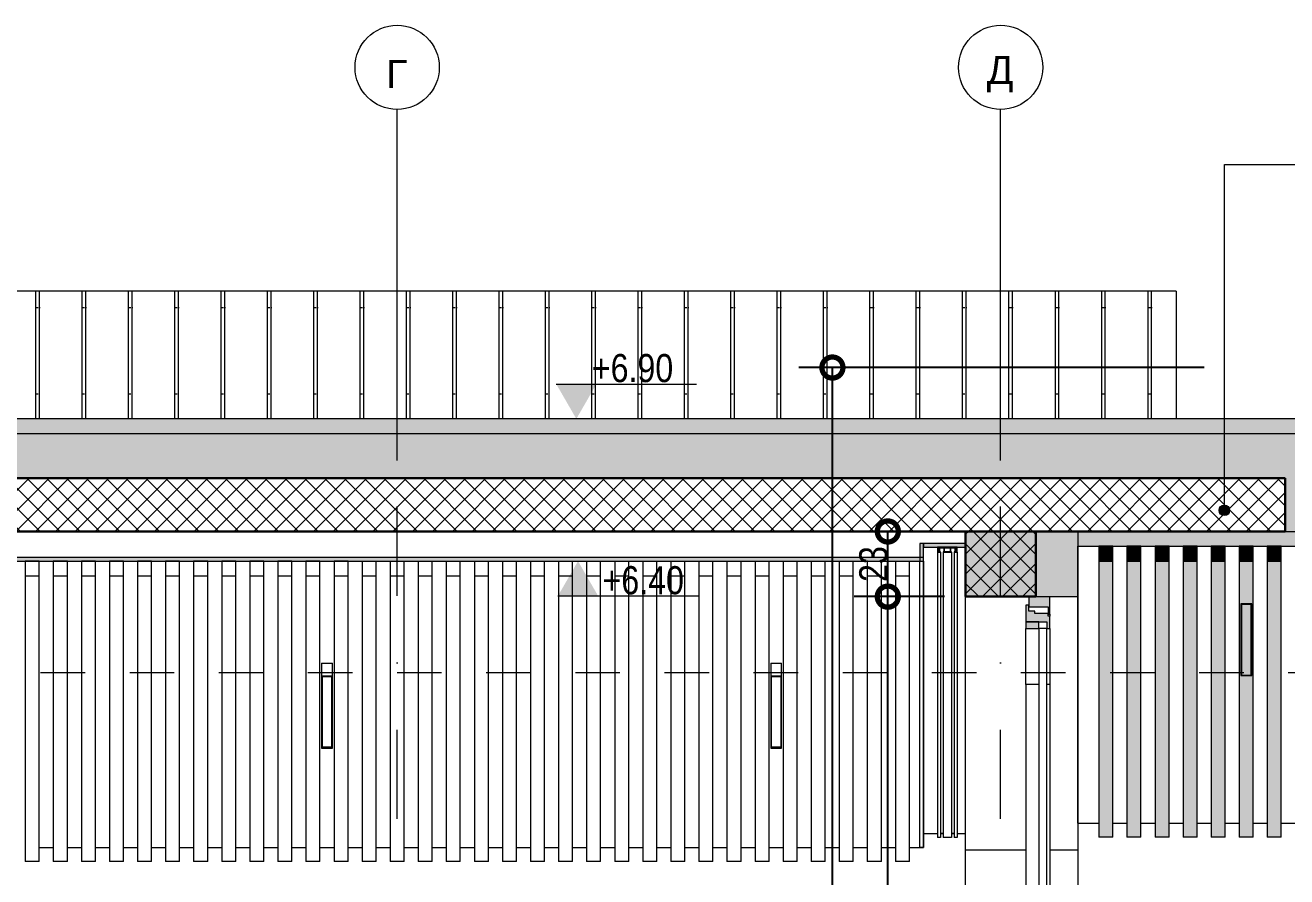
# Model space of a CAD drawing. Header units: centimetres. Extents: x 0 to 25250, y 0 to 2250.
# Drawn here: x 18923.3 to 19372.7, y 795.8 to 1099 of the extents above; entities that cross this region are included whole.
import ezdxf

# ---------------------------------------------------------------- set-up
doc = ezdxf.new("R2010")
doc.units = ezdxf.units.CM
doc.linetypes.add('23-View-2$0$Dash', pattern=[31.75, 15.875, -15.875])
doc.linetypes.add('23-View-2$0$Dash dot', pattern=[79.375, 31.75, -23.8125, 0, -23.8125])
for name, color, linetype, lineweight in [('A-ANNO-DIMS', 7, 'Continuous', 9), ('A-ANNO-NOTE', 7, 'Continuous', 9), ('A-CLNG', 7, 'Continuous', 15), ('A-CLNG-PATT', 7, 'Continuous', 15), ('A-DETL', 7, 'Continuous', 9), ('A-FLOR-LEVL', 7, 'Continuous', 9), ('A-GENM', 7, 'Continuous', 9), ('A-GLAZ', 7, 'Continuous', 5), ('A-GLAZ-CWMG', 7, 'Continuous', 9), ('A-ROOF', 7, 'Continuous', 9), ('A-ROOF-FNSH', 7, 'Continuous', 9), ('A-ROOF-PATT', 7, 'Continuous', 9), ('A-WALL', 7, 'Continuous', 9), ('A-WALL-PATT', 7, 'Continuous', 9), ('E-LITE-EQPM', 7, 'Continuous', 9), ('G-ANNO-DIMS', 7, 'Continuous', 9), ('G-ANNO-TEXT', 7, 'Continuous', 9), ('S-BEAM', 7, 'Continuous', 9), ('S-GRID', 7, 'Continuous', 9), ('S-GRID-IDEN', 7, 'Continuous', 9)]:
    doc.layers.add(name, color=color, linetype=linetype, lineweight=lineweight)
doc.styles.add('23-View-2$0$Arial', font='arial.ttf', dxfattribs={"height": 10})
doc.styles.add('23-View-2$0$Arial Narrow_1', font='ARIALN.TTF', dxfattribs={"height": 10})
doc.dimstyles.new('23-View-2$0$TEC_DIM', dxfattribs={"dimscale": 30.48, "dimtxt": 10.23431, "dimasz": 0.492126, "dimexe": 0.393701, "dimexo": 0.246063, "dimgap": 0, "dimtad": 1, "dimdec": 0, "dimzin": 0, "dimdsep": 46, "dimtxsty": '23-View-2$0$Arial Narrow_1', "dimblk1": '23-View-2$0$_DotSmall', "dimblk2": '23-View-2$0$_DotSmall', "dimsah": 1, "dimcen": 0.09, "dimazin": 0, "dimtfac": 1, "dimtdec": 4, "dimtix": 1, "dimtmove": 0, "dimatfit": 3, "dimfxl": 1, "dimtvp": 1, "dimtolj": 1, "dimtzin": 0, "dimarcsym": 2})
pattern_1 = [(45, (18835.914, 601.401), (-3.535534, 3.535534), []), (135, (18835.914, 601.401), (-3.535534, -3.535534), [])]

# ---------------------------------------------------------------- blocks, each defined once
blk = doc.blocks.new('Rectangular Mullion - TEC_LAMEL-1913003-В-В')
at = {"layer": 'A-GLAZ-CWMG', "true_color": 0xe9e5e0}
blk.add_hatch(color=254, dxfattribs=at).paths.add_polyline_path([(-134.1, 639.69), (-134.1, 644.97), (-139.1, 644.97), (-139.1, 639.69)])
at = {"layer": 'A-GLAZ-CWMG', "true_color": 0xefece8}
blk.add_hatch(color=7, dxfattribs=at).paths.add_polyline_path([(-134.1, 541.36), (-134.1, 639.69), (-139.1, 639.69), (-139.1, 541.36)])
at = {"layer": 'A-GLAZ-CWMG', "color": 253, "lineweight": 15, "true_color": 0xaaaaaa}
for p, q in [((-134.1, 644.97), (-139.1, 644.97)), ((-139.1, 644.97), (-139.1, 639.69)), ((-134.1, 639.69), (-134.1, 644.97)), ((-139.1, 639.69), (-134.1, 639.69))]:
    blk.add_line(p, q, dxfattribs=at)
at = {"layer": 'A-GLAZ-CWMG', "color": 253, "true_color": 0xaaaaaa}
for p, q in [((-139.1, 639.69), (-139.1, 541.36)), ((-134.1, 541.36), (-134.1, 639.69)), ((-134.1, 541.36), (-139.1, 541.36))]:
    blk.add_line(p, q, dxfattribs=at)
blk = doc.blocks.new('Rectangular Mullion - TEC_LAMEL-2472032-В-В')
at = {"layer": 'A-GLAZ-CWMG', "true_color": 0xe9e5e0}
blk.add_hatch(color=254, dxfattribs=at).paths.add_polyline_path([(-144.1, 639.69), (-144.1, 644.97), (-149.1, 644.97), (-149.1, 639.69)])
at = {"layer": 'A-GLAZ-CWMG', "true_color": 0xefece8}
blk.add_hatch(color=7, dxfattribs=at).paths.add_polyline_path([(-144.1, 541.36), (-144.1, 639.69), (-149.1, 639.69), (-149.1, 541.36)])
at = {"layer": 'A-GLAZ-CWMG', "color": 253, "lineweight": 15, "true_color": 0xaaaaaa}
for p, q in [((-144.1, 644.97), (-149.1, 644.97)), ((-149.1, 644.97), (-149.1, 639.69)), ((-144.1, 639.69), (-144.1, 644.97)), ((-149.1, 639.69), (-144.1, 639.69))]:
    blk.add_line(p, q, dxfattribs=at)
at = {"layer": 'A-GLAZ-CWMG', "color": 253, "true_color": 0xaaaaaa}
for p, q in [((-149.1, 639.69), (-149.1, 541.36)), ((-144.1, 541.36), (-144.1, 639.69)), ((-144.1, 541.36), (-149.1, 541.36))]:
    blk.add_line(p, q, dxfattribs=at)
blk = doc.blocks.new('TRIPLE - OK_F_OF - T - 18_60-2419604-В-В')
at = {"layer": 'A-GLAZ', "true_color": 0xc0c0c0}
h = blk.add_hatch(color=9, dxfattribs=at)
h.paths.add_polyline_path([(-224.09, 320), (-216.59, 320), (-216.59, 325.9), (-217.14, 325.9), (-217.14, 323.4), (-224.09, 323.4)])
h.paths.add_polyline_path([(-216.59, 620.81), (-216.59, 627.03), (-224.09, 627.03), (-224.09, 623.44), (-217.14, 623.44), (-217.14, 620.81)])
h = blk.add_hatch(color=9, dxfattribs=at)
h.paths.add_polyline_path([(-224.09, 322.9), (-224.09, 324.9), (-221.91, 324.9), (-221.91, 325.62), (-217.14, 325.62), (-217.14, 326.6), (-216.59, 326.6), (-216.59, 330.7), (-217.69, 330.7), (-217.69, 328.5), (-225.09, 328.5), (-225.09, 322.9)])
h.paths.add_polyline_path([(-217.69, 615.74), (-216.59, 615.74), (-216.59, 620.07), (-217.14, 620.07), (-217.14, 621.1), (-221.91, 621.1), (-221.91, 621.86), (-224.09, 621.86), (-224.09, 623.97), (-225.09, 623.97), (-225.09, 618.06), (-217.69, 618.06)])
h = blk.add_hatch(color=9, dxfattribs=at)
h.paths.add_polyline_path([(-225.09, 328.5), (-220.49, 328.5), (-220.49, 330.7), (-225.09, 330.7)])
h.paths.add_polyline_path([(-225.09, 615.74), (-220.49, 615.74), (-220.49, 618.06), (-225.09, 618.06)])
at = {"layer": 'A-GLAZ'}
for p, q in [((-224.09, 627.03), (-224.09, 623.44)), ((-216.59, 627.03), (-224.09, 627.03)), ((-216.59, 620.81), (-216.59, 627.03)), ((-225.09, 623.97), (-225.09, 618.06)), ((-224.09, 623.97), (-225.09, 623.97)), ((-224.09, 621.86), (-224.09, 623.97)), ((-224.09, 623.44), (-217.14, 623.44)), ((-221.91, 621.86), (-224.09, 621.86)), ((-221.91, 621.1), (-221.91, 621.86)), ((-217.14, 621.1), (-221.91, 621.1)), ((-217.14, 623.44), (-217.14, 620.81)), ((-217.14, 620.07), (-217.14, 621.1)), ((-217.14, 620.81), (-216.59, 620.81)), ((-216.59, 620.81), (-216.59, 620.07)), ((-220.49, 618.06), (-225.09, 618.06)), ((-225.09, 618.06), (-225.09, 615.74)), ((-225.09, 618.06), (-217.69, 618.06)), ((-225.09, 615.74), (-220.49, 615.74)), ((-225.09, 595.75), (-225.09, 615.74)), ((-220.49, 615.74), (-220.49, 618.06)), ((-217.69, 615.74), (-220.49, 615.74)), ((-220.49, 615.74), (-220.49, 328.5)), ((-217.69, 618.06), (-217.69, 615.74)), ((-217.69, 328.5), (-217.69, 615.74)), ((-217.69, 615.74), (-216.59, 615.74)), ((-216.59, 620.07), (-217.14, 620.07)), ((-216.59, 615.74), (-216.59, 620.07)), ((-216.59, 615.74), (-216.59, 595.75)), ((-225.09, 595.75), (-225.09, 330.7)), ((-220.49, 595.75), (-225.09, 595.75)), ((-216.59, 595.75), (-217.69, 595.75)), ((-216.59, 595.75), (-216.59, 330.7)), ((-229.44, 381.2), (-230.69, 381.2)), ((-230.69, 380), (-230.69, 381.2)), ((-230.69, 367.83), (-230.69, 380)), ((-225.09, 381.2), (-229.44, 381.2)), ((-229.44, 380), (-229.44, 367.83)), ((-229.44, 378.8), (-225.09, 378.8)), ((-230.69, 367.04), (-229.44, 367.04)), ((-220.49, 330.7), (-225.09, 330.7)), ((-225.09, 330.7), (-225.09, 328.5)), ((-225.09, 328.5), (-220.49, 328.5)), ((-225.09, 328.5), (-225.09, 322.9)), ((-217.69, 328.5), (-225.09, 328.5)), ((-220.49, 328.5), (-220.49, 330.7)), ((-220.49, 328.5), (-217.69, 328.5)), ((-216.59, 330.7), (-217.69, 330.7)), ((-217.69, 330.7), (-217.69, 328.5)), ((-216.59, 326.6), (-216.59, 330.7)), ((-224.09, 322.9), (-224.09, 324.9)), ((-224.09, 324.9), (-221.91, 324.9)), ((-221.91, 324.9), (-221.91, 325.62)), ((-221.91, 325.62), (-217.14, 325.62)), ((-217.14, 325.62), (-217.14, 326.6)), ((-217.14, 326.6), (-216.59, 326.6)), ((-216.59, 325.9), (-217.14, 325.9)), ((-217.14, 325.9), (-217.14, 323.4)), ((-216.59, 326.6), (-216.59, 325.9)), ((-216.59, 320), (-216.59, 325.9)), ((-225.09, 322.9), (-224.09, 322.9)), ((-224.09, 323.4), (-224.09, 320)), ((-217.14, 323.4), (-224.09, 323.4)), ((-224.09, 320), (-216.59, 320))]:
    blk.add_line(p, q, dxfattribs=at)
at = {"layer": 'A-GLAZ', "flags": 128}
for points in [[(-230.69, 367.04), (-230.69, 367.06), (-230.69, 367.1), (-230.69, 367.18), (-230.69, 367.27), (-230.69, 367.39), (-230.69, 367.53), (-230.69, 367.68), (-230.69, 367.83)], [(-229.44, 367.83), (-229.44, 367.68), (-229.44, 367.53), (-229.44, 367.39), (-229.44, 367.27), (-229.44, 367.18), (-229.44, 367.1), (-229.44, 367.06), (-229.44, 367.04)]]:
    blk.add_lwpolyline(points, dxfattribs=at)
blk = doc.blocks.new('Grid - TEC_GRID_CIRCLE-145857-В-В')
at = {"layer": 'S-GRID-IDEN'}
blk.add_circle((-234.09, 815.49), 15, dxfattribs=at)
blk = doc.blocks.new('Spot Elevations - ELEVATION_PROJECT-V38-В-В')
at = {"layer": 'A-ANNO-NOTE'}
blk.add_hatch(color=256, dxfattribs=at).paths.add_polyline_path([(-861.27, 549.61), (-846.96, 549.61), (-854.12, 562)])
blk.add_line((-861.27, 549.61), (-811.27, 549.61), dxfattribs=at)
blk = doc.blocks.new('Spot Elevations - ELEVATION_PROJECT-150941-В-В')
at = {"layer": 'A-ANNO-NOTE'}
blk.add_hatch(color=256, dxfattribs=at).paths.add_polyline_path([(-1114.25, 748.17), (-1099.94, 748.17), (-1107.09, 735.77)])
blk.add_line((-1114.25, 748.17), (-1064.25, 748.17), dxfattribs=at)
blk = doc.blocks.new('23-View-2$0$_DotSmall')
at = {"color": 0, "linetype": 'ByBlock', "const_width": 0.5}
blk.add_lwpolyline([(-0.0625, 0, 1), (0.0625, 0, 1)], format="xyb", close=True, dxfattribs=at)
blk = doc.blocks.new('*D3260')
at = {"layer": 'A-ANNO-DIMS', "color": 0, "lineweight": -2, "transparency": 16777216}
for p, q in [((19250.82, 895.54), (19218.62, 895.54)), ((19230.62, 588.5), (19230.62, 895.54)), ((19250.82, 588.5), (19218.62, 588.5))]:
    blk.add_line(p, q, dxfattribs=at)
at = {"layer": 'A-ANNO-DIMS', "color": 0, "lineweight": -2, "transparency": 16777216, "xscale": 15, "yscale": 15, "zscale": 15}
for p, rotation in [((19230.62, 895.54), 90), ((19230.62, 588.5), 270)]:
    blk.add_blockref('23-View-2$0$_DotSmall', p, dxfattribs=dict(at, rotation=rotation))
at = {"layer": 'A-ANNO-DIMS', "color": 0, "transparency": 16777216, "insert": (19225.51, 742.02), "char_height": 10, "width": 22.8079, "attachment_point": 5, "rotation": 90, "style": '23-View-2$0$Arial Narrow_1'}
blk.add_mtext('\\A1;307', dxfattribs=at)
blk = doc.blocks.new('*D3261')
at = {"layer": 'A-ANNO-DIMS', "color": 0, "lineweight": -2, "transparency": 16777216}
for p, q in [((19250.82, 918.75), (19218.62, 918.75)), ((19230.62, 895.54), (19230.62, 918.75)), ((19250.82, 895.54), (19218.62, 895.54))]:
    blk.add_line(p, q, dxfattribs=at)
at = {"layer": 'A-ANNO-DIMS', "color": 0, "lineweight": -2, "transparency": 16777216, "xscale": 15, "yscale": 15, "zscale": 15}
for p, rotation in [((19230.62, 918.75), 90), ((19230.62, 895.54), 270)]:
    blk.add_blockref('23-View-2$0$_DotSmall', p, dxfattribs=dict(at, rotation=rotation))
at = {"layer": 'A-ANNO-DIMS', "color": 0, "transparency": 16777216, "insert": (19225.51, 907.15), "char_height": 10, "width": 15.2053, "attachment_point": 5, "rotation": 90, "style": '23-View-2$0$Arial Narrow_1'}
blk.add_mtext('\\A1;23', dxfattribs=at)
blk = doc.blocks.new('*D3264')
at = {"layer": 'A-ANNO-DIMS', "color": 0, "lineweight": -2, "transparency": 16777216}
for p, q in [((19343.31, 977.12), (19198.89, 977.12)), ((19210.89, 568.5), (19210.89, 977.12)), ((19215.74, 568.5), (19222.89, 568.5))]:
    blk.add_line(p, q, dxfattribs=at)
at = {"layer": 'A-ANNO-DIMS', "color": 0, "lineweight": -2, "transparency": 16777216, "xscale": 15, "yscale": 15, "zscale": 15}
for p, rotation in [((19210.89, 977.12), 90), ((19210.89, 568.5), 270)]:
    blk.add_blockref('23-View-2$0$_DotSmall', p, dxfattribs=dict(at, rotation=rotation))
at = {"layer": 'A-ANNO-DIMS', "color": 0, "transparency": 16777216, "insert": (19205.79, 772.81), "char_height": 10, "width": 22.8079, "attachment_point": 5, "rotation": 90, "style": '23-View-2$0$Arial Narrow_1'}
blk.add_mtext('\\A1;409', dxfattribs=at)
blk = doc.blocks.new('Rectangular Mullion - TEC_LAMEL-1615315-В-В')
at = {"layer": 'A-GLAZ-CWMG', "color": 253, "lineweight": 5, "true_color": 0xaaaaaa}
for p, q in [((-271.59, 639.69), (-271.59, 634.42)), ((-266.59, 634.42), (-266.59, 639.69)), ((-271.59, 634.42), (-266.59, 634.42)), ((-271.59, 634.42), (-271.59, 532.71)), ((-266.59, 532.71), (-266.59, 634.42)), ((-266.59, 532.71), (-271.59, 532.71))]:
    blk.add_line(p, q, dxfattribs=at)
blk = doc.blocks.new('Rectangular Mullion - TEC_LAMEL-V29-В-В')
at = {"layer": 'A-GLAZ-CWMG', "color": 253, "lineweight": 5, "true_color": 0xaaaaaa}
for p, q in [((-281.57, 639.69), (-281.59, 639.69)), ((-281.59, 639.69), (-281.59, 634.42)), ((-276.59, 634.42), (-276.59, 639.69)), ((-281.59, 634.42), (-276.59, 634.42)), ((-281.59, 634.42), (-281.59, 532.71)), ((-276.59, 532.71), (-276.59, 634.42)), ((-276.59, 532.71), (-281.59, 532.71))]:
    blk.add_line(p, q, dxfattribs=at)
blk = doc.blocks.new('Rectangular Mullion - TEC_LAMEL-V30-В-В')
at = {"layer": 'A-GLAZ-CWMG', "color": 253, "lineweight": 5, "true_color": 0xaaaaaa}
for p, q in [((-466.59, 639.69), (-471.59, 639.69)), ((-471.59, 639.69), (-471.59, 634.42)), ((-466.59, 634.42), (-466.59, 639.69)), ((-471.59, 634.42), (-466.59, 634.42)), ((-471.59, 634.42), (-471.59, 532.71)), ((-466.59, 532.71), (-466.59, 634.42)), ((-466.59, 532.71), (-471.59, 532.71))]:
    blk.add_line(p, q, dxfattribs=at)
blk = doc.blocks.new('CURTAIN RAIL - CURTAIN RAIL-1674037-В-В')
at = {"layer": 'A-GENM', "lineweight": 5}
for p, q in [((-249.59, 644.62), (-256.59, 644.62)), ((-256.59, 644.62), (-256.59, 642.83)), ((-256.59, 642.83), (-255.49, 642.83)), ((-256.59, 642.83), (-256.59, 541.26)), ((-256.39, 644.41), (-255.99, 644.41)), ((-256.39, 643.04), (-256.39, 644.41)), ((-255.99, 643.04), (-256.39, 643.04)), ((-255.99, 644.41), (-255.99, 643.04)), ((-255.79, 643.04), (-255.79, 644.41)), ((-255.79, 644.41), (-254.29, 644.41)), ((-255.49, 643.04), (-255.79, 643.04)), ((-255.49, 642.83), (-255.49, 643.04)), ((-255.49, 642.83), (-255.49, 541.26)), ((-254.29, 643.04), (-254.59, 643.04)), ((-254.59, 643.04), (-254.59, 642.83)), ((-254.59, 642.83), (-251.59, 642.83)), ((-254.59, 642.83), (-254.59, 541.26)), ((-254.29, 644.41), (-254.29, 643.04)), ((-254.09, 643.04), (-254.09, 644.41)), ((-254.09, 644.41), (-252.09, 644.41)), ((-252.09, 643.04), (-254.09, 643.04)), ((-252.09, 644.41), (-252.09, 643.04)), ((-251.89, 643.04), (-251.89, 644.41)), ((-251.89, 644.41), (-250.39, 644.41)), ((-251.59, 643.04), (-251.89, 643.04)), ((-251.59, 642.83), (-251.59, 643.04)), ((-251.59, 642.83), (-251.59, 541.26)), ((-250.39, 643.04), (-250.69, 643.04)), ((-250.69, 643.04), (-250.69, 642.83)), ((-250.69, 642.83), (-249.59, 642.83)), ((-250.69, 642.83), (-250.69, 541.26)), ((-250.39, 644.41), (-250.39, 643.04)), ((-250.19, 644.41), (-249.79, 644.41)), ((-250.19, 643.04), (-250.19, 644.41)), ((-249.79, 643.04), (-250.19, 643.04)), ((-249.79, 644.41), (-249.79, 643.04)), ((-249.59, 642.83), (-249.59, 644.62)), ((-249.59, 642.83), (-249.59, 541.26)), ((-255.49, 541.26), (-256.59, 541.26)), ((-254.59, 542.68), (-255.49, 542.68)), ((-251.59, 541.26), (-254.59, 541.26)), ((-250.69, 542.68), (-251.59, 542.68)), ((-249.59, 541.26), (-250.69, 541.26))]:
    blk.add_line(p, q, dxfattribs=at)
blk = doc.blocks.new('LIGHT PROFILE1 - SM530C L1130 1 xLED15S_830 OC 2-1674046-В-В')
at = {"layer": 'E-LITE-EQPM', "lineweight": 5}
for p, q in [((-476.01, 603.41), (-472.16, 603.41)), ((-476.01, 603.41), (-476.01, 598.67)), ((-472.16, 598.67), (-472.16, 603.41)), ((-476.01, 598.67), (-476.01, 573.15)), ((-472.16, 598.67), (-476.01, 598.67)), ((-475.71, 573.25), (-475.71, 598.57)), ((-475.71, 598.57), (-472.46, 598.57)), ((-472.46, 598.57), (-472.46, 573.25)), ((-472.16, 573.15), (-472.16, 598.67)), ((-476.01, 573.15), (-472.16, 573.15)), ((-475.71, 573.53), (-472.46, 573.53)), ((-472.46, 573.25), (-475.71, 573.25))]:
    blk.add_line(p, q, dxfattribs=at)
blk = doc.blocks.new('LIGHT PROFILE1 - SM530C L1130 1 xLED15S_830 OC 4-1750149-В-В')
at = {"layer": 'E-LITE-EQPM', "lineweight": 5}
for p, q in [((-144.66, 624.44), (-148.51, 624.44)), ((-148.51, 624.44), (-148.51, 598.92)), ((-148.21, 599.01), (-148.21, 624.34)), ((-148.21, 624.34), (-144.96, 624.34)), ((-144.96, 624.34), (-144.96, 599.01)), ((-144.66, 598.92), (-144.66, 624.44)), ((-148.51, 598.92), (-144.66, 598.92)), ((-144.96, 599.01), (-148.21, 599.01))]:
    blk.add_line(p, q, dxfattribs=at)

msp = doc.modelspace()

# ---------------------------------------------------------------- hatches: boundary and pattern name
at = {"layer": 'A-CLNG-PATT', "true_color": 0xffff80}
for points in [[(19243.32, 913.13), (19258.32, 913.13), (19258.32, 914.45), (19243.32, 914.45)], [(19171.96, 908.19), (19243.32, 908.19), (19243.32, 909.51), (18901.32, 909.51), (18901.32, 908.19), (19120.58, 908.19)]]:
    msp.add_hatch(color=51, dxfattribs=at).paths.add_polyline_path(points)
at = {"layer": 'A-ROOF-PATT', "true_color": 0x8b8b8b}
h = msp.add_hatch(dxfattribs=at)
h.set_pattern_fill('FP2_22', color=252, style=0, pattern_type=2)
h.set_pattern_definition([(0, (19521.416, 868.505), (16.51, 30.709), [0.8382, -15.672]), (90, (19504.906, 868.505), (-16.51, 30.709), [30.709, 0]), (90, (19506.176, 868.505), (-16.51, 30.709), [30.709, 0])])
h.paths.add_polyline_path([(18760.94, 999.09), (19333.32, 999.09), (19333.32, 1004.28), (18248.32, 1004.28), (18248.32, 999.09), (18555.43, 999.09)])
at = {"layer": 'A-ROOF-PATT', "true_color": 0xc0c0c0}
msp.add_hatch(color=9, dxfattribs=at).paths.add_polyline_path([(19382.33, 953.57), (19382.33, 958.85), (18861.32, 958.85), (18861.32, 953.57), (19377.47, 953.57)])
at = {"layer": 'A-ROOF-PATT', "true_color": 0xffff80}
for points in [[(19377.47, 937.74), (19382.33, 937.74), (19382.33, 953.57), (18861.32, 953.57), (18861.32, 937.97), (18876.32, 937.97), (18876.32, 937.74), (19372.16, 937.74)], [(19382.33, 918.75), (19382.33, 937.74), (19372.16, 937.74), (19372.16, 918.75), (19377.47, 918.75)], [(19326.09, 913.48), (19382.33, 913.48), (19382.33, 918.75), (19298.34, 918.75), (19298.34, 913.48)]]:
    msp.add_hatch(color=51, dxfattribs=at).paths.add_polyline_path(points)
at = {"layer": 'A-ROOF-PATT'}
h = msp.add_hatch(dxfattribs=at)
h.set_pattern_fill('FP2_34', color=256, style=0, pattern_type=2)
h.set_pattern_definition(pattern_1)
h.paths.add_polyline_path([(18876.32, 918.75), (19372.16, 918.75), (19372.16, 937.74), (18876.32, 937.74)])
at = {"layer": 'A-WALL-PATT', "true_color": 0x8b8b8b}
h = msp.add_hatch(dxfattribs=at)
h.set_pattern_fill('FP2_33', color=252, style=0, pattern_type=2)
h.set_pattern_definition([(0, (18266.656, 568.505), (16.51, 30.709), [0.8382, -15.672]), (90, (18250.146, 568.505), (-16.51, 30.709), [30.709, 0]), (90, (18251.416, 568.505), (-16.51, 30.709), [30.709, 0])])
h.paths.add_polyline_path([(18248.32, 958.27), (18861.32, 958.27), (18861.32, 958.85), (19243.32, 958.85), (19243.32, 999.09), (18248.32, 999.09), (18248.32, 960.71)])
h = msp.add_hatch(dxfattribs=at)
h.set_pattern_fill('FP2_32', color=252, style=0, pattern_type=2)
h.set_pattern_definition([(0, (19257.256, 568.505), (16.51, 30.709), [0.8382, -15.672]), (90, (19240.746, 568.505), (-16.51, 30.709), [30.709, 0]), (90, (19242.016, 568.505), (-16.51, 30.709), [30.709, 0])])
h.paths.add_polyline_path([(19328.13, 958.85), (19328.32, 958.85), (19328.32, 999.09), (19243.32, 999.09), (19243.32, 958.85), (19326.09, 958.85)])
at = {"layer": 'A-WALL-PATT', "true_color": 0x808080}
h = msp.add_hatch(color=8, dxfattribs=at)
h.paths.add_polyline_path([(19258.32, 568.5), (19283.32, 568.5), (19283.32, 588.5), (19258.32, 588.5), (19258.32, 576.5)])
h.paths.add_polyline_path([(19258.32, 895.54), (19283.32, 895.54), (19283.32, 918.75), (19258.32, 918.75), (19258.32, 902.92)])
at = {"layer": 'A-WALL-PATT', "lineweight": 5, "true_color": 0xffff80}
h = msp.add_hatch(color=51, dxfattribs=at)
h.paths.add_polyline_path([(19288.32, 568.5), (19288.32, 588.5), (19283.32, 588.5), (19283.32, 568.5), (19287.56, 568.5)])
h.paths.add_polyline_path([(19283.32, 895.54), (19298.32, 895.54), (19298.32, 918.75), (19283.32, 918.75), (19283.32, 902.92)])
at = {"layer": 'A-WALL-PATT', "true_color": 0xffff80}
msp.add_hatch(color=51, dxfattribs=at).paths.add_polyline_path([(19243.32, 908.19), (19243.32, 914.45), (19242.07, 914.45), (19242.07, 908.19)])
at = {"layer": 'G-ANNO-TEXT'}
h = msp.add_hatch(color=256, dxfattribs=at)
edge = h.paths.add_edge_path()
edge.add_arc((19350.52, 926.27), 1.88, 0, 360)
at = {"layer": 'S-BEAM'}
h = msp.add_hatch(dxfattribs=at)
h.set_pattern_fill('FP2_34', color=256, style=0, pattern_type=2)
h.set_pattern_definition(pattern_1)
h.paths.add_polyline_path([(19274.71, 895.54), (19283.32, 895.54), (19283.32, 918.75), (19258.32, 918.75), (19258.32, 895.54)])

# ---------------------------------------------------------------- linework, layer by layer
at = {"layer": 'A-CLNG', "lineweight": 5}
for p, q in [((19258.32, 914.45), (19243.32, 914.45)), ((19243.32, 914.45), (19243.32, 913.13)), ((19243.32, 913.13), (19258.32, 913.13)), ((19258.32, 913.13), (19258.32, 914.45)), ((19243.32, 909.51), (18901.32, 909.51)), ((18901.32, 908.19), (19243.32, 908.19)), ((19243.32, 908.19), (19243.32, 909.51)), ((19243.32, 806.23), (19243.32, 908.19)), ((19243.32, 811.17), (19248.32, 811.17)), ((19249.42, 811.17), (19250.32, 811.17)), ((19253.32, 811.17), (19254.22, 811.17)), ((19255.32, 811.17), (19258.32, 811.17)), ((18928.32, 806.23), (18933.32, 806.23)), ((18938.32, 806.23), (18943.32, 806.23)), ((18948.32, 806.23), (18953.32, 806.23)), ((18958.32, 806.23), (18963.32, 806.23)), ((18968.32, 806.23), (18973.32, 806.23)), ((18978.32, 806.23), (18983.32, 806.23)), ((18988.32, 806.23), (18993.32, 806.23)), ((18998.32, 806.23), (19003.32, 806.23)), ((19008.32, 806.23), (19013.32, 806.23)), ((19018.32, 806.23), (19023.32, 806.23)), ((19028.32, 806.23), (19033.32, 806.23)), ((19038.32, 806.23), (19043.32, 806.23)), ((19048.32, 806.23), (19053.32, 806.23)), ((19058.32, 806.23), (19063.32, 806.23)), ((19068.32, 806.23), (19073.32, 806.23)), ((19078.32, 806.23), (19083.32, 806.23)), ((19088.32, 806.23), (19093.32, 806.23)), ((19098.32, 806.23), (19103.32, 806.23)), ((19108.32, 806.23), (19113.32, 806.23)), ((19118.32, 806.23), (19123.32, 806.23)), ((19128.32, 806.23), (19133.32, 806.23)), ((19138.32, 806.23), (19143.32, 806.23)), ((19148.32, 806.23), (19153.32, 806.23)), ((19158.32, 806.23), (19163.32, 806.23)), ((19168.32, 806.23), (19173.32, 806.23)), ((19178.32, 806.23), (19183.32, 806.23)), ((19188.32, 806.23), (19193.32, 806.23)), ((19198.32, 806.23), (19203.32, 806.23)), ((19208.32, 806.23), (19213.32, 806.23)), ((19218.32, 806.23), (19223.32, 806.23)), ((19228.32, 806.23), (19233.32, 806.23)), ((19238.32, 806.23), (19243.32, 806.23))]:
    msp.add_line(p, q, dxfattribs=at)
at = {"layer": 'A-DETL', "color": 7, "lineweight": 30}
msp.add_line((19283.32, 918.75), (19258.32, 918.75), dxfattribs=at)
at = {"layer": 'A-FLOR-LEVL', "linetype": '23-View-2$0$Dash'}
msp.add_line((18135.05, 868.5), (19712.35, 868.5), dxfattribs=at)
at = {"layer": 'A-ROOF'}
for p, q in [((19333.32, 1004.28), (18248.32, 1004.28)), ((19333.32, 1004.28), (19333.32, 999.09)), ((19382.33, 953.57), (18861.32, 953.57)), ((19372.16, 918.75), (19382.33, 918.75)), ((19298.34, 913.48), (19382.33, 913.48)), ((19298.34, 814.87), (19298.34, 913.48)), ((19298.34, 814.87), (19305.81, 814.87)), ((19310.81, 814.87), (19315.81, 814.87)), ((19320.81, 814.87), (19325.81, 814.87)), ((19330.81, 814.87), (19335.81, 814.87)), ((19340.81, 814.87), (19345.81, 814.87)), ((19350.81, 814.87), (19355.81, 814.87)), ((19360.81, 814.87), (19365.81, 814.87)), ((19370.81, 814.87), (19375.81, 814.87))]:
    msp.add_line(p, q, dxfattribs=at)
at = {"layer": 'A-ROOF', "lineweight": 30}
for p, q in [((19372.16, 937.74), (18876.32, 937.74)), ((19372.16, 918.75), (19372.16, 937.74)), ((18876.32, 918.75), (19258.32, 918.75)), ((19283.32, 918.75), (19372.16, 918.75))]:
    msp.add_line(p, q, dxfattribs=at)
at = {"layer": 'A-ROOF-FNSH'}
msp.add_line((19382.33, 958.85), (18861.32, 958.85), dxfattribs=at)
at = {"layer": 'A-WALL'}
for p, q in [((19333.32, 999.09), (19333.32, 958.85)), ((19298.32, 918.75), (19298.32, 588.5)), ((19258.32, 588.5), (19258.32, 895.54)), ((19283.32, 895.54), (19298.32, 895.54)), ((19258.32, 805.34), (19279.82, 805.34)), ((19288.32, 805.34), (19298.32, 805.34))]:
    msp.add_line(p, q, dxfattribs=at)
at = {"layer": 'A-WALL', "lineweight": 30}
for p, q in [((19258.32, 918.75), (19258.32, 895.54)), ((19283.32, 918.75), (19283.32, 895.54)), ((19258.32, 895.54), (19283.32, 895.54))]:
    msp.add_line(p, q, dxfattribs=at)
at = {"layer": 'A-WALL', "lineweight": 5}
for p, q in [((19242.07, 914.45), (19242.07, 908.19)), ((19243.32, 914.45), (19242.07, 914.45)), ((19243.32, 908.19), (19243.32, 914.45)), ((19242.07, 908.19), (19243.32, 908.19)), ((19242.07, 806.23), (19242.07, 908.19)), ((19243.32, 908.19), (19243.32, 806.23)), ((19243.32, 806.23), (19242.07, 806.23))]:
    msp.add_line(p, q, dxfattribs=at)
at = {"layer": 'G-ANNO-TEXT'}
for p, q in [((19350.52, 1049.43), (19474.59, 1049.43)), ((19350.52, 926.27), (19350.52, 1049.43))]:
    msp.add_line(p, q, dxfattribs=at)
msp.add_circle((19350.52, 926.27), 1.88, dxfattribs=at)
at = {"layer": 'S-BEAM', "lineweight": 30}
for p, q in [((19258.32, 918.75), (19258.32, 895.54)), ((19283.32, 895.54), (19283.32, 918.75))]:
    msp.add_line(p, q, dxfattribs=at)
at = {"layer": 'S-GRID', "color": 1, "lineweight": 18, "true_color": 0xff0000}
for p, q in [((19055.82, 944), (19055.82, 1069)), ((19270.82, 944), (19270.82, 1069))]:
    msp.add_line(p, q, dxfattribs=at)
at = {"layer": 'S-GRID', "color": 1, "linetype": '23-View-2$0$Dash dot', "lineweight": 18, "true_color": 0xff0000}
for p, q in [((19055.82, 180.58), (19055.82, 944)), ((19270.82, 180.58), (19270.82, 944))]:
    msp.add_line(p, q, dxfattribs=at)

# ---------------------------------------------------------------- block references
at = {"layer": 'A-GENM', "lineweight": 5}
msp.add_blockref('CURTAIN RAIL - CURTAIN RAIL-1674037-В-В', (19504.91, 268.5), dxfattribs=at)
at = {"layer": 'A-GLAZ'}
msp.add_blockref('TRIPLE - OK_F_OF - T - 18_60-2419604-В-В', (19504.91, 268.5), dxfattribs=at)
at = {"layer": 'A-GLAZ-CWMG', "color": 253, "true_color": 0xaaaaaa}
for name, p in [('Rectangular Mullion - TEC_LAMEL-2472032-В-В', (19454.91, 268.5)), ('Rectangular Mullion - TEC_LAMEL-2472032-В-В', (19464.91, 268.5)), ('Rectangular Mullion - TEC_LAMEL-2472032-В-В', (19474.91, 268.5)), ('Rectangular Mullion - TEC_LAMEL-2472032-В-В', (19484.91, 268.5)), ('Rectangular Mullion - TEC_LAMEL-2472032-В-В', (19494.91, 268.5)), ('Rectangular Mullion - TEC_LAMEL-2472032-В-В', (19504.91, 268.5)), ('Rectangular Mullion - TEC_LAMEL-1913003-В-В', (19504.91, 268.5))]:
    msp.add_blockref(name, p, dxfattribs=at)
at = {"layer": 'A-GLAZ-CWMG', "color": 253, "lineweight": 5, "true_color": 0xaaaaaa}
for name, p in [('Rectangular Mullion - TEC_LAMEL-V30-В-В', (19394.91, 268.5)), ('Rectangular Mullion - TEC_LAMEL-V30-В-В', (19404.91, 268.5)), ('Rectangular Mullion - TEC_LAMEL-V30-В-В', (19414.91, 268.5)), ('Rectangular Mullion - TEC_LAMEL-V30-В-В', (19424.91, 268.5)), ('Rectangular Mullion - TEC_LAMEL-V30-В-В', (19434.91, 268.5)), ('Rectangular Mullion - TEC_LAMEL-V30-В-В', (19444.91, 268.5)), ('Rectangular Mullion - TEC_LAMEL-V30-В-В', (19454.91, 268.5)), ('Rectangular Mullion - TEC_LAMEL-V30-В-В', (19464.91, 268.5)), ('Rectangular Mullion - TEC_LAMEL-V30-В-В', (19474.91, 268.5)), ('Rectangular Mullion - TEC_LAMEL-V30-В-В', (19484.91, 268.5)), ('Rectangular Mullion - TEC_LAMEL-V30-В-В', (19494.91, 268.5)), ('Rectangular Mullion - TEC_LAMEL-V30-В-В', (19504.91, 268.5)), ('Rectangular Mullion - TEC_LAMEL-1615315-В-В', (19314.91, 268.5)), ('Rectangular Mullion - TEC_LAMEL-1615315-В-В', (19324.91, 268.5)), ('Rectangular Mullion - TEC_LAMEL-1615315-В-В', (19334.91, 268.5)), ('Rectangular Mullion - TEC_LAMEL-1615315-В-В', (19344.91, 268.5)), ('Rectangular Mullion - TEC_LAMEL-1615315-В-В', (19354.91, 268.5)), ('Rectangular Mullion - TEC_LAMEL-1615315-В-В', (19364.91, 268.5)), ('Rectangular Mullion - TEC_LAMEL-1615315-В-В', (19374.91, 268.5)), ('Rectangular Mullion - TEC_LAMEL-1615315-В-В', (19384.91, 268.5)), ('Rectangular Mullion - TEC_LAMEL-1615315-В-В', (19394.91, 268.5)), ('Rectangular Mullion - TEC_LAMEL-1615315-В-В', (19404.91, 268.5)), ('Rectangular Mullion - TEC_LAMEL-1615315-В-В', (19414.91, 268.5)), ('Rectangular Mullion - TEC_LAMEL-1615315-В-В', (19424.91, 268.5)), ('Rectangular Mullion - TEC_LAMEL-1615315-В-В', (19434.91, 268.5)), ('Rectangular Mullion - TEC_LAMEL-1615315-В-В', (19444.91, 268.5)), ('Rectangular Mullion - TEC_LAMEL-1615315-В-В', (19454.91, 268.5)), ('Rectangular Mullion - TEC_LAMEL-1615315-В-В', (19464.91, 268.5)), ('Rectangular Mullion - TEC_LAMEL-1615315-В-В', (19474.91, 268.5)), ('Rectangular Mullion - TEC_LAMEL-1615315-В-В', (19484.91, 268.5)), ('Rectangular Mullion - TEC_LAMEL-V29-В-В', (19504.91, 268.5)), ('Rectangular Mullion - TEC_LAMEL-1615315-В-В', (19504.91, 268.5))]:
    msp.add_blockref(name, p, dxfattribs=at)
at = {"layer": 'E-LITE-EQPM', "lineweight": 5}
for name, p in [('LIGHT PROFILE1 - SM530C L1130 1 xLED15S_830 OC 4-1750149-В-В', (19504.91, 268.5)), ('LIGHT PROFILE1 - SM530C L1130 1 xLED15S_830 OC 2-1674046-В-В', (19504.91, 268.5)), ('LIGHT PROFILE1 - SM530C L1130 1 xLED15S_830 OC 2-1674046-В-В', (19664.91, 268.5))]:
    msp.add_blockref(name, p, dxfattribs=at)
at = {"layer": 'G-ANNO-DIMS'}
for name, p in [('Spot Elevations - ELEVATION_PROJECT-150941-В-В', (20226.75, 223.07)), ('Spot Elevations - ELEVATION_PROJECT-V38-В-В', (19974.37, 346.19))]:
    msp.add_blockref(name, p, dxfattribs=at)
at = {"layer": 'S-GRID-IDEN'}
for p in [(19289.91, 268.5), (19504.91, 268.5)]:
    msp.add_blockref('Grid - TEC_GRID_CIRCLE-145857-В-В', p, dxfattribs=at)

# ---------------------------------------------------------------- texts
at = {"layer": 'G-ANNO-DIMS', "char_height": 10, "width": 34.7536, "attachment_point": 1, "line_spacing_factor": 0.974696, "style": '23-View-2$0$Arial Narrow_1'}
for s, insert in [('+6.90', (19125.18, 981.93)), ('+6.40', (19129, 906.39))]:
    msp.add_mtext(s, dxfattribs=dict(at, insert=insert))
at = {"layer": 'S-GRID-IDEN', "char_height": 10, "attachment_point": 5, "line_spacing_factor": 0.936439, "style": '23-View-2$0$Arial'}
for s, insert, width in [('\\pt50,100,150,200,250,300,350,400,450,500,550,600,650,700,750,800,850,900,950,1000,1050,1100,1150,1200,1250,1300,1350,1400,1450,1500,1550,1600;{\\fArial|b0|i0|c204|p34;Д}', (19270.64, 1081.61), 9.9), ('\\pt50,100,150,200,250,300,350,400,450,500,550,600,650,700,750,800,850,900,950,1000,1050,1100,1150,1200,1250,1300,1350,1400,1450,1500,1550,1600;{\\fArial|b0|i0|c204|p34;Г}', (19055.64, 1081.61), 7.95)]:
    msp.add_mtext(s, dxfattribs=dict(at, insert=insert, width=width))

# ---------------------------------------------------------------- dimensions: what is measured, and where the dimension line sits
at = {"layer": 'A-ANNO-DIMS'}
for base, p1, p2, override, picture, middle in [((19210.89, 977.12), (19208.24, 568.5), (19350.81, 977.12), {"dimpost": '<>', "dimfxl": 432.770618}, '*D3264', (19205.79, 772.81)), ((19230.62, 918.75), (19258.32, 895.54), (19258.32, 918.75), {"dimpost": '<>', "dimfxl": 23.209372}, '*D3261', (19225.51, 907.15)), ((19230.62, 895.54), (19258.32, 588.5), (19258.32, 895.54), {"dimpost": '<>', "dimfxl": 307.036717}, '*D3260', (19225.51, 742.02))]:
    dim = msp.add_linear_dim(base=base, p1=p1, p2=p2, angle=90, dimstyle='23-View-2$0$TEC_DIM', override=override, dxfattribs=at)
    dim.commit()
    dim.dimension.update_dxf_attribs({"geometry": picture, "text_midpoint": middle})

doc.saveas('drawing.dxf')
